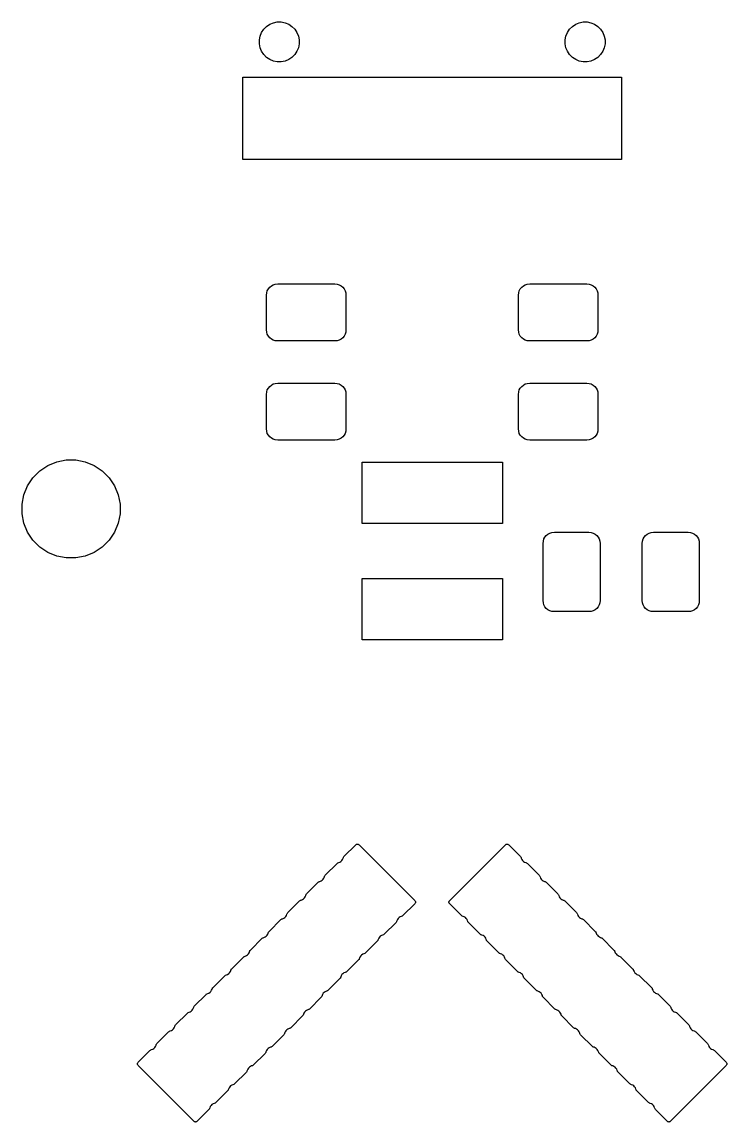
# Model space of a CAD drawing. Extents: x -9 to 373, y -109 to 9.
# Drawn here: x 61.3 to 74.63, y -11.59 to 9.21 of the extents above; entities that cross this region are included whole.
import ezdxf

# ---------------------------------------------------------------- set-up
doc = ezdxf.new("R2010")
doc.units = 0
doc.layers.add('BLACK', color=7, linetype='CONTINUOUS')

msp = doc.modelspace()

# ---------------------------------------------------------------- linework, layer by layer
at = {"layer": 'BLACK', "linetype": 'CONTINUOUS'}
for p, q in [((65.9266, 9.12331), (65.9881, 9.16446)), ((65.9881, 9.16446), (66.0566, 9.1928)), ((66.0566, 9.1928), (66.1292, 9.20725)), ((66.0566, 9.1928), (66.0566, 9.1928)), ((66.0566, 9.1928), (66.0566, 9.1928)), ((66.1292, 9.20725), (66.2033, 9.20725)), ((66.2033, 9.20725), (66.2759, 9.1928)), ((66.2759, 9.1928), (66.2759, 9.1928)), ((66.2759, 9.1928), (66.2759, 9.1928)), ((66.2759, 9.1928), (66.3444, 9.16446)), ((66.3444, 9.16446), (66.4059, 9.12331)), ((71.7066, 9.12331), (71.7681, 9.16446)), ((71.7681, 9.16446), (71.8366, 9.1928)), ((71.8366, 9.1928), (71.9092, 9.20725)), ((71.8366, 9.1928), (71.8366, 9.1928)), ((71.8366, 9.1928), (71.8366, 9.1928)), ((71.9092, 9.20725), (71.9833, 9.20725)), ((71.9833, 9.20725), (72.0559, 9.1928)), ((72.0559, 9.1928), (72.0559, 9.1928)), ((72.0559, 9.1928), (72.0559, 9.1928)), ((72.0559, 9.1928), (72.1244, 9.16446)), ((72.1244, 9.16446), (72.1859, 9.12331)), ((65.8047, 8.94093), (65.833, 9.00935)), ((65.833, 9.00935), (65.8742, 9.07094)), ((65.8742, 9.07094), (65.9266, 9.12331)), ((66.4059, 9.12331), (66.4583, 9.07094)), ((66.4583, 9.07094), (66.4995, 9.00935)), ((66.4995, 9.00935), (66.5278, 8.94093)), ((71.5847, 8.94093), (71.613, 9.00935)), ((71.613, 9.00935), (71.6542, 9.07094)), ((71.6542, 9.07094), (71.7066, 9.12331)), ((72.1859, 9.12331), (72.2383, 9.07094)), ((72.2383, 9.07094), (72.2795, 9.00935)), ((72.2795, 9.00935), (72.3078, 8.94093)), ((65.7903, 8.86828), (65.8047, 8.94093)), ((65.7903, 8.79422), (65.7903, 8.86828)), ((65.8047, 8.72157), (65.7903, 8.79422)), ((66.5278, 8.94093), (66.5422, 8.86828)), ((66.5422, 8.79422), (66.5278, 8.72157)), ((66.5422, 8.86828), (66.5422, 8.79422)), ((71.5703, 8.86828), (71.5847, 8.94093)), ((71.5703, 8.79422), (71.5703, 8.86828)), ((71.5847, 8.72157), (71.5703, 8.79422)), ((72.3078, 8.94093), (72.3222, 8.86828)), ((72.3222, 8.79422), (72.3078, 8.72157)), ((72.3222, 8.86828), (72.3222, 8.79422)), ((65.833, 8.65315), (65.8047, 8.72157)), ((65.8742, 8.59156), (65.833, 8.65315)), ((65.9266, 8.53919), (65.8742, 8.59156)), ((65.9881, 8.49804), (65.9266, 8.53919)), ((66.4059, 8.53919), (66.3444, 8.49804)), ((66.4583, 8.59156), (66.4059, 8.53919)), ((66.4995, 8.65315), (66.4583, 8.59156)), ((66.5278, 8.72157), (66.4995, 8.65315)), ((71.613, 8.65315), (71.5847, 8.72157)), ((71.6542, 8.59156), (71.613, 8.65315)), ((71.7066, 8.53919), (71.6542, 8.59156)), ((71.7681, 8.49804), (71.7066, 8.53919)), ((72.1859, 8.53919), (72.1244, 8.49804)), ((72.2383, 8.59156), (72.1859, 8.53919)), ((72.2795, 8.65315), (72.2383, 8.59156)), ((72.3078, 8.72157), (72.2795, 8.65315)), ((66.0566, 8.4697), (65.9881, 8.49804)), ((66.1292, 8.45525), (66.0566, 8.4697)), ((66.0566, 8.4697), (66.0566, 8.4697)), ((66.0566, 8.4697), (66.0566, 8.4697)), ((66.2033, 8.45525), (66.1292, 8.45525)), ((66.2759, 8.4697), (66.2033, 8.45525)), ((66.3444, 8.49804), (66.2759, 8.4697)), ((66.2759, 8.4697), (66.2759, 8.4697)), ((66.2759, 8.4697), (66.2759, 8.4697)), ((71.8366, 8.4697), (71.7681, 8.49804)), ((71.9092, 8.45525), (71.8366, 8.4697)), ((71.8366, 8.4697), (71.8366, 8.4697)), ((71.8366, 8.4697), (71.8366, 8.4697)), ((71.9833, 8.45525), (71.9092, 8.45525)), ((72.0559, 8.4697), (71.9833, 8.45525)), ((72.1244, 8.49804), (72.0559, 8.4697)), ((72.0559, 8.4697), (72.0559, 8.4697)), ((72.0559, 8.4697), (72.0559, 8.4697)), ((65.4802, 6.61025), (65.4802, 8.16225)), ((65.4802, 8.16225), (72.6322, 8.16225)), ((72.6322, 8.16225), (72.6322, 6.61025)), ((72.6322, 6.61025), (65.4802, 6.61025)), ((65.9403, 4.12626), (65.9593, 4.1619)), ((65.9593, 4.1619), (65.985, 4.19314)), ((65.985, 4.19314), (66.0162, 4.21878)), ((66.0162, 4.21878), (66.0519, 4.23783)), ((66.0519, 4.23783), (66.0905, 4.24956)), ((66.0905, 4.24956), (66.1369, 4.25413)), ((66.1369, 4.25413), (67.2131, 4.25413)), ((67.2131, 4.25413), (67.2595, 4.24956)), ((67.2595, 4.24956), (67.2981, 4.23783)), ((67.2981, 4.23783), (67.3338, 4.21878)), ((67.3338, 4.21878), (67.365, 4.19314)), ((67.365, 4.19314), (67.3907, 4.1619)), ((67.3907, 4.1619), (67.4097, 4.12626)), ((70.7028, 4.12626), (70.7218, 4.1619)), ((70.7218, 4.1619), (70.7475, 4.19314)), ((70.7475, 4.19314), (70.7787, 4.21878)), ((70.7787, 4.21878), (70.8144, 4.23783)), ((70.8144, 4.23783), (70.853, 4.24956)), ((70.853, 4.24956), (70.8994, 4.25413)), ((70.8994, 4.25413), (71.9756, 4.25413)), ((71.9756, 4.25413), (72.022, 4.24956)), ((72.022, 4.24956), (72.0606, 4.23783)), ((72.0606, 4.23783), (72.0963, 4.21878)), ((72.0963, 4.21878), (72.1275, 4.19314)), ((72.1275, 4.19314), (72.1532, 4.1619)), ((72.1532, 4.1619), (72.1722, 4.12626)), ((65.924, 4.04124), (65.9286, 4.08759)), ((65.924, 3.39001), (65.924, 4.04124)), ((65.9286, 4.08759), (65.9403, 4.12626)), ((67.4097, 4.12626), (67.4214, 4.08759)), ((67.4214, 4.08759), (67.426, 4.04124)), ((67.426, 4.04124), (67.426, 3.39001)), ((70.6865, 4.04124), (70.6911, 4.08759)), ((70.6865, 3.39001), (70.6865, 4.04124)), ((70.6911, 4.08759), (70.7028, 4.12626)), ((72.1722, 4.12626), (72.1839, 4.08759)), ((72.1839, 4.08759), (72.1885, 4.04124)), ((72.1885, 4.04124), (72.1885, 3.39001)), ((65.9286, 3.34366), (65.924, 3.39001)), ((65.9403, 3.30499), (65.9286, 3.34366)), ((67.4214, 3.34366), (67.4097, 3.30499)), ((67.426, 3.39001), (67.4214, 3.34366)), ((70.6911, 3.34366), (70.6865, 3.39001)), ((70.7028, 3.30499), (70.6911, 3.34366)), ((72.1839, 3.34366), (72.1722, 3.30499)), ((72.1885, 3.39001), (72.1839, 3.34366)), ((65.9593, 3.26935), (65.9403, 3.30499)), ((65.985, 3.23811), (65.9593, 3.26935)), ((66.0162, 3.21247), (65.985, 3.23811)), ((66.0519, 3.19342), (66.0162, 3.21247)), ((66.0905, 3.18169), (66.0519, 3.19342)), ((66.1369, 3.17712), (66.0905, 3.18169)), ((67.2131, 3.17712), (66.1369, 3.17712)), ((67.2595, 3.18169), (67.2131, 3.17712)), ((67.2981, 3.19342), (67.2595, 3.18169)), ((67.3338, 3.21247), (67.2981, 3.19342)), ((67.365, 3.23811), (67.3338, 3.21247)), ((67.3907, 3.26935), (67.365, 3.23811)), ((67.4097, 3.30499), (67.3907, 3.26935)), ((70.7218, 3.26935), (70.7028, 3.30499)), ((70.7475, 3.23811), (70.7218, 3.26935)), ((70.7787, 3.21247), (70.7475, 3.23811)), ((70.8144, 3.19342), (70.7787, 3.21247)), ((70.853, 3.18169), (70.8144, 3.19342)), ((70.8994, 3.17712), (70.853, 3.18169)), ((71.9756, 3.17712), (70.8994, 3.17712)), ((72.022, 3.18169), (71.9756, 3.17712)), ((72.0606, 3.19342), (72.022, 3.18169)), ((72.0963, 3.21247), (72.0606, 3.19342)), ((72.1275, 3.23811), (72.0963, 3.21247)), ((72.1532, 3.26935), (72.1275, 3.23811)), ((72.1722, 3.30499), (72.1532, 3.26935)), ((65.9593, 2.2869), (65.985, 2.31814)), ((65.985, 2.31814), (66.0162, 2.34378)), ((66.0162, 2.34378), (66.0519, 2.36283)), ((66.0519, 2.36283), (66.0905, 2.37456)), ((66.0905, 2.37456), (66.1369, 2.37912)), ((66.1369, 2.37912), (67.2131, 2.37912)), ((67.2131, 2.37912), (67.2595, 2.37456)), ((67.2595, 2.37456), (67.2981, 2.36283)), ((67.2981, 2.36283), (67.3338, 2.34378)), ((67.3338, 2.34378), (67.365, 2.31814)), ((67.365, 2.31814), (67.3907, 2.2869)), ((70.7218, 2.2869), (70.7475, 2.31814)), ((70.7475, 2.31814), (70.7787, 2.34378)), ((70.7787, 2.34378), (70.8144, 2.36283)), ((70.8144, 2.36283), (70.853, 2.37456)), ((70.853, 2.37456), (70.8994, 2.37912)), ((70.8994, 2.37912), (71.9756, 2.37912)), ((71.9756, 2.37912), (72.022, 2.37456)), ((72.022, 2.37456), (72.0606, 2.36283)), ((72.0606, 2.36283), (72.0963, 2.34378)), ((72.0963, 2.34378), (72.1275, 2.31814)), ((72.1275, 2.31814), (72.1532, 2.2869)), ((65.924, 2.16624), (65.9286, 2.21259)), ((65.924, 1.51501), (65.924, 2.16624)), ((65.9286, 2.21259), (65.9403, 2.25126)), ((65.9403, 2.25126), (65.9593, 2.2869)), ((67.3907, 2.2869), (67.4097, 2.25126)), ((67.4097, 2.25126), (67.4214, 2.21259)), ((67.4214, 2.21259), (67.426, 2.16624)), ((67.426, 2.16624), (67.426, 1.51501)), ((70.6865, 2.16624), (70.6911, 2.21259)), ((70.6865, 1.51501), (70.6865, 2.16624)), ((70.6911, 2.21259), (70.7028, 2.25126)), ((70.7028, 2.25126), (70.7218, 2.2869)), ((72.1532, 2.2869), (72.1722, 2.25126)), ((72.1722, 2.25126), (72.1839, 2.21259)), ((72.1839, 2.21259), (72.1885, 2.16624)), ((72.1885, 2.16624), (72.1885, 1.51501)), ((65.9286, 1.46866), (65.924, 1.51501)), ((65.9403, 1.42999), (65.9286, 1.46866)), ((67.4214, 1.46866), (67.4097, 1.42999)), ((67.426, 1.51501), (67.4214, 1.46866)), ((70.6911, 1.46866), (70.6865, 1.51501)), ((70.7028, 1.42999), (70.6911, 1.46866)), ((72.1839, 1.46866), (72.1722, 1.42999)), ((72.1885, 1.51501), (72.1839, 1.46866)), ((65.9593, 1.39435), (65.9403, 1.42999)), ((65.985, 1.36311), (65.9593, 1.39435)), ((66.0162, 1.33747), (65.985, 1.36311)), ((66.0519, 1.31842), (66.0162, 1.33747)), ((66.0905, 1.30669), (66.0519, 1.31842)), ((66.1369, 1.30212), (66.0905, 1.30669)), ((67.2131, 1.30212), (66.1369, 1.30212)), ((67.2595, 1.30669), (67.2131, 1.30212)), ((67.2981, 1.31842), (67.2595, 1.30669)), ((67.3338, 1.33747), (67.2981, 1.31842)), ((67.365, 1.36311), (67.3338, 1.33747)), ((67.3907, 1.39435), (67.365, 1.36311)), ((67.4097, 1.42999), (67.3907, 1.39435)), ((70.7218, 1.39435), (70.7028, 1.42999)), ((70.7475, 1.36311), (70.7218, 1.39435)), ((70.7787, 1.33747), (70.7475, 1.36311)), ((70.8144, 1.31842), (70.7787, 1.33747)), ((70.853, 1.30669), (70.8144, 1.31842)), ((70.8994, 1.30212), (70.853, 1.30669)), ((71.9756, 1.30212), (70.8994, 1.30212)), ((72.022, 1.30669), (71.9756, 1.30212)), ((72.0606, 1.31842), (72.022, 1.30669)), ((72.0963, 1.33747), (72.0606, 1.31842)), ((72.1275, 1.36311), (72.0963, 1.33747)), ((72.1532, 1.39435), (72.1275, 1.36311)), ((72.1722, 1.42999), (72.1532, 1.39435)), ((61.7914, 0.82061), (61.9599, 0.89041)), ((61.9599, 0.89041), (62.1388, 0.926)), ((62.1388, 0.926), (62.3212, 0.926)), ((62.3212, 0.926), (62.5001, 0.89041)), ((62.5001, 0.89041), (62.6686, 0.82061)), ((67.7302, -0.27475), (67.7302, 0.88725)), ((67.7302, 0.88725), (70.3822, 0.88725)), ((70.3822, 0.88725), (70.3822, -0.27475)), ((61.5107, 0.59029), (61.6397, 0.71927)), ((61.6397, 0.71927), (61.7914, 0.82061)), ((62.6686, 0.82061), (62.8203, 0.71927)), ((62.8203, 0.71927), (62.9493, 0.59029)), ((61.3396, 0.2701), (61.4094, 0.43863)), ((61.4094, 0.43863), (61.5107, 0.59029)), ((62.9493, 0.59029), (63.0506, 0.43863)), ((63.0506, 0.43863), (63.1204, 0.2701)), ((61.304, 0.0912), (61.3396, 0.2701)), ((63.1204, 0.2701), (63.156, 0.0912)), ((61.304, -0.0912), (61.304, 0.0912)), ((63.156, 0.0912), (63.156, -0.0912)), ((61.3396, -0.2701), (61.304, -0.0912)), ((63.156, -0.0912), (63.1204, -0.2701)), ((61.4094, -0.43863), (61.3396, -0.2701)), ((63.1204, -0.2701), (63.0506, -0.43863)), ((70.3822, -0.27475), (67.7302, -0.27475)), ((61.5107, -0.59029), (61.4094, -0.43863)), ((61.6397, -0.71927), (61.5107, -0.59029)), ((62.9493, -0.59029), (62.8203, -0.71927)), ((63.0506, -0.43863), (62.9493, -0.59029)), ((71.1521, -0.65251), (71.1567, -0.60616)), ((71.1567, -0.60616), (71.1684, -0.56749)), ((71.1684, -0.56749), (71.1875, -0.53185)), ((71.1875, -0.53185), (71.2131, -0.50061)), ((71.2131, -0.50061), (71.2443, -0.47497)), ((71.2443, -0.47497), (71.28, -0.45592)), ((71.28, -0.45592), (71.3187, -0.44419)), ((71.3187, -0.44419), (71.365, -0.43962)), ((71.365, -0.43962), (72.0162, -0.43962)), ((72.0162, -0.43962), (72.0626, -0.44419)), ((72.0626, -0.44419), (72.1013, -0.45592)), ((72.1013, -0.45592), (72.1369, -0.47497)), ((72.1369, -0.47497), (72.1681, -0.50061)), ((72.1681, -0.50061), (72.1938, -0.53185)), ((72.1938, -0.53185), (72.2128, -0.56749)), ((72.2128, -0.56749), (72.2246, -0.60616)), ((72.2246, -0.60616), (72.2291, -0.65251)), ((73.0271, -0.65251), (73.0317, -0.60616)), ((73.0317, -0.60616), (73.0434, -0.56749)), ((73.0434, -0.56749), (73.0625, -0.53185)), ((73.0625, -0.53185), (73.0881, -0.50061)), ((73.0881, -0.50061), (73.1193, -0.47497)), ((73.1193, -0.47497), (73.155, -0.45592)), ((73.155, -0.45592), (73.1937, -0.44419)), ((73.1937, -0.44419), (73.24, -0.43962)), ((73.24, -0.43962), (73.8912, -0.43962)), ((73.8912, -0.43962), (73.9376, -0.44419)), ((73.9376, -0.44419), (73.9763, -0.45592)), ((73.9763, -0.45592), (74.0119, -0.47497)), ((74.0119, -0.47497), (74.0431, -0.50061)), ((74.0431, -0.50061), (74.0688, -0.53185)), ((74.0688, -0.53185), (74.0878, -0.56749)), ((74.0878, -0.56749), (74.0996, -0.60616)), ((74.0996, -0.60616), (74.1041, -0.65251)), ((61.7914, -0.82061), (61.6397, -0.71927)), ((61.9599, -0.89041), (61.7914, -0.82061)), ((62.6686, -0.82061), (62.5001, -0.89041)), ((62.8203, -0.71927), (62.6686, -0.82061)), ((71.1521, -1.72874), (71.1521, -0.65251)), ((72.2291, -0.65251), (72.2291, -1.72874)), ((73.0271, -1.72874), (73.0271, -0.65251)), ((74.1041, -0.65251), (74.1041, -1.72874)), ((62.1388, -0.926), (61.9599, -0.89041)), ((62.3212, -0.926), (62.1388, -0.926)), ((62.5001, -0.89041), (62.3212, -0.926)), ((67.7302, -2.47475), (67.7302, -1.31275)), ((67.7302, -1.31275), (70.3822, -1.31275)), ((70.3822, -1.31275), (70.3822, -2.47475)), ((71.1567, -1.77509), (71.1521, -1.72874)), ((71.1684, -1.81376), (71.1567, -1.77509)), ((71.1875, -1.8494), (71.1684, -1.81376)), ((71.2131, -1.88064), (71.1875, -1.8494)), ((72.1938, -1.8494), (72.1681, -1.88064)), ((72.2128, -1.81376), (72.1938, -1.8494)), ((72.2246, -1.77509), (72.2128, -1.81376)), ((72.2291, -1.72874), (72.2246, -1.77509)), ((73.0317, -1.77509), (73.0271, -1.72874)), ((73.0434, -1.81376), (73.0317, -1.77509)), ((73.0625, -1.8494), (73.0434, -1.81376)), ((73.0881, -1.88064), (73.0625, -1.8494)), ((74.0688, -1.8494), (74.0431, -1.88064)), ((74.0878, -1.81376), (74.0688, -1.8494)), ((74.0996, -1.77509), (74.0878, -1.81376)), ((74.1041, -1.72874), (74.0996, -1.77509)), ((71.2443, -1.90628), (71.2131, -1.88064)), ((71.28, -1.92533), (71.2443, -1.90628)), ((71.3187, -1.93706), (71.28, -1.92533)), ((71.365, -1.94162), (71.3187, -1.93706)), ((72.0162, -1.94162), (71.365, -1.94162)), ((72.0626, -1.93706), (72.0162, -1.94162)), ((72.1013, -1.92533), (72.0626, -1.93706)), ((72.1369, -1.90628), (72.1013, -1.92533)), ((72.1681, -1.88064), (72.1369, -1.90628)), ((73.1193, -1.90628), (73.0881, -1.88064)), ((73.155, -1.92533), (73.1193, -1.90628)), ((73.1937, -1.93706), (73.155, -1.92533)), ((73.24, -1.94162), (73.1937, -1.93706)), ((73.8912, -1.94162), (73.24, -1.94162)), ((73.9376, -1.93706), (73.8912, -1.94162)), ((73.9763, -1.92533), (73.9376, -1.93706)), ((74.0119, -1.90628), (73.9763, -1.92533)), ((74.0431, -1.88064), (74.0119, -1.90628)), ((70.3822, -2.47475), (67.7302, -2.47475)), ((67.389, -6.57174), (67.6108, -6.3499)), ((67.6108, -6.3499), (67.6213, -6.34134)), ((67.6213, -6.34134), (67.6277, -6.33788)), ((67.6277, -6.33788), (67.6347, -6.33575)), ((67.6347, -6.33575), (67.642, -6.33504)), ((67.642, -6.33504), (67.6493, -6.33575)), ((67.6493, -6.33575), (67.6563, -6.33788)), ((67.6563, -6.33788), (67.6628, -6.34134)), ((67.6628, -6.34134), (67.6732, -6.3499)), ((67.6732, -6.3499), (68.7259, -7.40259)), ((69.3866, -7.40259), (70.4393, -6.3499)), ((70.4393, -6.3499), (70.4497, -6.34134)), ((70.4497, -6.34134), (70.4562, -6.33788)), ((70.4562, -6.33788), (70.4632, -6.33575)), ((70.4632, -6.33575), (70.4705, -6.33504)), ((70.4705, -6.33504), (70.4778, -6.33575)), ((70.4778, -6.33575), (70.4848, -6.33788)), ((70.4848, -6.33788), (70.4912, -6.34134)), ((70.4912, -6.34134), (70.5017, -6.3499)), ((70.5017, -6.3499), (70.7235, -6.57174)), ((67.3321, -6.66391), (67.3494, -6.64659)), ((67.3494, -6.64659), (67.3631, -6.62621)), ((67.3631, -6.62621), (67.3724, -6.60358)), ((67.3724, -6.60358), (67.377, -6.58864)), ((67.377, -6.58864), (67.3804, -6.58217)), ((67.3804, -6.58217), (67.389, -6.57174)), ((70.7235, -6.57174), (70.7321, -6.58217)), ((70.7321, -6.58217), (70.7355, -6.58864)), ((70.7355, -6.58864), (70.7401, -6.60358)), ((70.7401, -6.60358), (70.7494, -6.62621)), ((70.7494, -6.62621), (70.7631, -6.64659)), ((70.7631, -6.64659), (70.7804, -6.66392)), ((67.0354, -6.92529), (67.2573, -6.70346)), ((67.2573, -6.70346), (67.2677, -6.69489)), ((67.2677, -6.69489), (67.2742, -6.69144)), ((67.2742, -6.69144), (67.2891, -6.68691)), ((67.2891, -6.68691), (67.3117, -6.67753)), ((67.3117, -6.67753), (67.3321, -6.66391)), ((70.7804, -6.66392), (70.8008, -6.67753)), ((70.8008, -6.67753), (70.8234, -6.68691)), ((70.8234, -6.68691), (70.8383, -6.69144)), ((70.8383, -6.69144), (70.8448, -6.69489)), ((70.8448, -6.69489), (70.8552, -6.70346)), ((70.8552, -6.70346), (71.0771, -6.92529)), ((66.6819, -7.27885), (66.9037, -7.05701)), ((66.9037, -7.05701), (66.9142, -7.04845)), ((66.9142, -7.04845), (66.9206, -7.04499)), ((66.9206, -7.04499), (66.9356, -7.04046)), ((66.9356, -7.04046), (66.9582, -7.03108)), ((66.9582, -7.03108), (66.9786, -7.01747)), ((66.9786, -7.01747), (66.9959, -7.00014)), ((66.9959, -7.00014), (67.0095, -6.97976)), ((67.0095, -6.97976), (67.0189, -6.95713)), ((67.0189, -6.95713), (67.0234, -6.94219)), ((67.0234, -6.94219), (67.0269, -6.93573)), ((67.0269, -6.93573), (67.0354, -6.92529)), ((71.0771, -6.92529), (71.0856, -6.93573)), ((71.0856, -6.93573), (71.0891, -6.94219)), ((71.0891, -6.94219), (71.0936, -6.95713)), ((71.0936, -6.95713), (71.103, -6.97977)), ((71.103, -6.97977), (71.1166, -7.00014)), ((71.1166, -7.00014), (71.1339, -7.01747)), ((71.1339, -7.01747), (71.1543, -7.03108)), ((71.1543, -7.03108), (71.1769, -7.04046)), ((71.1769, -7.04046), (71.1919, -7.04499)), ((71.1919, -7.04499), (71.1983, -7.04845)), ((71.1983, -7.04845), (71.2088, -7.05701)), ((71.2088, -7.05701), (71.4306, -7.27885)), ((66.6733, -7.28928), (66.6819, -7.27885)), ((71.4306, -7.27885), (71.4392, -7.28928)), ((66.3283, -7.6324), (66.5502, -7.41056)), ((66.5502, -7.41056), (66.5606, -7.402)), ((66.5606, -7.402), (66.5671, -7.39854)), ((66.5671, -7.39854), (66.582, -7.39401)), ((66.582, -7.39401), (66.6046, -7.38464)), ((66.6046, -7.38464), (66.625, -7.37102)), ((66.625, -7.37102), (66.6423, -7.3537)), ((66.6423, -7.3537), (66.656, -7.33332)), ((66.656, -7.33332), (66.6653, -7.31068)), ((66.6653, -7.31068), (66.6699, -7.29575)), ((66.6699, -7.29575), (66.6733, -7.28928)), ((68.7259, -7.46501), (68.5041, -7.68685)), ((68.7259, -7.40259), (68.7345, -7.41302)), ((68.7345, -7.45457), (68.7259, -7.46501)), ((68.7345, -7.41302), (68.738, -7.41949)), ((68.738, -7.44811), (68.7345, -7.45457)), ((68.738, -7.41949), (68.7401, -7.4265)), ((68.7401, -7.44109), (68.738, -7.44811)), ((68.7401, -7.4265), (68.7408, -7.4338)), ((68.7408, -7.4338), (68.7401, -7.44109)), ((69.3717, -7.4338), (69.3724, -7.4265)), ((69.3724, -7.44109), (69.3717, -7.4338)), ((69.3724, -7.4265), (69.3745, -7.41949)), ((69.3745, -7.44811), (69.3724, -7.44109)), ((69.3745, -7.41949), (69.378, -7.41302)), ((69.378, -7.45457), (69.3745, -7.44811)), ((69.378, -7.41302), (69.3866, -7.40259)), ((69.3866, -7.46501), (69.378, -7.45457)), ((69.6084, -7.68685), (69.3866, -7.46501)), ((71.4392, -7.28928), (71.4426, -7.29575)), ((71.4426, -7.29575), (71.4472, -7.31068)), ((71.4472, -7.31068), (71.4565, -7.33332)), ((71.4565, -7.33332), (71.4702, -7.3537)), ((71.4702, -7.3537), (71.4875, -7.37102)), ((71.4875, -7.37102), (71.5079, -7.38464)), ((71.5079, -7.38464), (71.5305, -7.39401)), ((71.5305, -7.39401), (71.5454, -7.39854)), ((71.5454, -7.39854), (71.5519, -7.402)), ((71.5519, -7.402), (71.5623, -7.41056)), ((71.5623, -7.41056), (71.7842, -7.6324)), ((66.2888, -7.70725), (66.3024, -7.68687)), ((66.3024, -7.68687), (66.3118, -7.66424)), ((66.3118, -7.66424), (66.3163, -7.6493)), ((66.3163, -7.6493), (66.3198, -7.64283)), ((66.3198, -7.64283), (66.3283, -7.6324)), ((68.5041, -7.68685), (68.4937, -7.69541)), ((69.6188, -7.69541), (69.6084, -7.68685)), ((71.7842, -7.6324), (71.7927, -7.64283)), ((71.7927, -7.64283), (71.7962, -7.6493)), ((71.7962, -7.6493), (71.8007, -7.66424)), ((71.8007, -7.66424), (71.8101, -7.68688)), ((71.8101, -7.68688), (71.8237, -7.70725)), ((65.9748, -7.98595), (66.1966, -7.76412)), ((66.1966, -7.76412), (66.207, -7.75555)), ((66.207, -7.75555), (66.2135, -7.7521)), ((66.2135, -7.7521), (66.2284, -7.74757)), ((66.2284, -7.74757), (66.2511, -7.73819)), ((66.2511, -7.73819), (66.2715, -7.72457)), ((66.2715, -7.72457), (66.2888, -7.70725)), ((68.3724, -7.81856), (68.1505, -8.0404)), ((68.3809, -7.80813), (68.3724, -7.81856)), ((68.3844, -7.80166), (68.3809, -7.80813)), ((68.3889, -7.78673), (68.3844, -7.80166)), ((68.3983, -7.76409), (68.3889, -7.78673)), ((68.4119, -7.74371), (68.3983, -7.76409)), ((68.4292, -7.72639), (68.4119, -7.74371)), ((68.4496, -7.71277), (68.4292, -7.72639)), ((68.4723, -7.7034), (68.4496, -7.71277)), ((68.4872, -7.69886), (68.4723, -7.7034)), ((68.4937, -7.69541), (68.4872, -7.69886)), ((69.6253, -7.69886), (69.6188, -7.69541)), ((69.6402, -7.7034), (69.6253, -7.69886)), ((69.6629, -7.71277), (69.6402, -7.7034)), ((69.6833, -7.72639), (69.6629, -7.71277)), ((69.7006, -7.74371), (69.6833, -7.72639)), ((69.7142, -7.76409), (69.7006, -7.74371)), ((69.7236, -7.78673), (69.7142, -7.76409)), ((69.7281, -7.80166), (69.7236, -7.78673)), ((69.7316, -7.80813), (69.7281, -7.80166)), ((69.7401, -7.81856), (69.7316, -7.80813)), ((69.962, -8.0404), (69.7401, -7.81856)), ((71.8237, -7.70725), (71.841, -7.72458)), ((71.841, -7.72458), (71.8614, -7.73819)), ((71.8614, -7.73819), (71.8841, -7.74757)), ((71.8841, -7.74757), (71.899, -7.7521)), ((71.899, -7.7521), (71.9055, -7.75555)), ((71.9055, -7.75555), (71.9159, -7.76412)), ((71.9159, -7.76412), (72.1377, -7.98595)), ((65.8431, -8.11767), (65.8535, -8.10911)), ((65.8535, -8.10911), (65.86, -8.10565)), ((65.86, -8.10565), (65.8749, -8.10112)), ((65.8749, -8.10112), (65.8975, -8.09174)), ((65.8975, -8.09174), (65.9179, -8.07813)), ((65.9179, -8.07813), (65.9352, -8.0608)), ((65.9352, -8.0608), (65.9488, -8.04042)), ((65.9488, -8.04042), (65.9582, -8.01779)), ((65.9582, -8.01779), (65.9628, -8.00285)), ((65.9628, -8.00285), (65.9662, -7.99639)), ((65.9662, -7.99639), (65.9748, -7.98595)), ((68.0584, -8.09727), (68.0448, -8.11764)), ((68.0757, -8.07994), (68.0584, -8.09727)), ((68.0961, -8.06633), (68.0757, -8.07994)), ((68.1187, -8.05695), (68.0961, -8.06633)), ((68.1336, -8.05242), (68.1187, -8.05695)), ((68.1401, -8.04896), (68.1336, -8.05242)), ((68.1505, -8.0404), (68.1401, -8.04896)), ((69.9724, -8.04896), (69.962, -8.0404)), ((69.9789, -8.05242), (69.9724, -8.04896)), ((69.9938, -8.05695), (69.9789, -8.05242)), ((70.0164, -8.06633), (69.9938, -8.05695)), ((70.0368, -8.07994), (70.0164, -8.06633)), ((70.0541, -8.09727), (70.0368, -8.07994)), ((70.0677, -8.11764), (70.0541, -8.09727)), ((72.1377, -7.98595), (72.1463, -7.99639)), ((72.1463, -7.99639), (72.1497, -8.00285)), ((72.1497, -8.00285), (72.1543, -8.01779)), ((72.1543, -8.01779), (72.1637, -8.04043)), ((72.1637, -8.04043), (72.1773, -8.0608)), ((72.1773, -8.0608), (72.1946, -8.07813)), ((72.1946, -8.07813), (72.215, -8.09174)), ((72.215, -8.09174), (72.2376, -8.10112)), ((72.2376, -8.10112), (72.2525, -8.10565)), ((72.2525, -8.10565), (72.259, -8.10911)), ((72.259, -8.10911), (72.2694, -8.11767)), ((65.6212, -8.33951), (65.8431, -8.11767)), ((68.0188, -8.17212), (67.797, -8.39395)), ((68.0274, -8.16168), (68.0188, -8.17212)), ((68.0308, -8.15522), (68.0274, -8.16168)), ((68.0354, -8.14028), (68.0308, -8.15522)), ((68.0448, -8.11764), (68.0354, -8.14028)), ((70.0771, -8.14028), (70.0677, -8.11764)), ((70.0817, -8.15522), (70.0771, -8.14028)), ((70.0851, -8.16168), (70.0817, -8.15522)), ((70.0937, -8.17212), (70.0851, -8.16168)), ((70.3155, -8.39395), (70.0937, -8.17212)), ((72.2694, -8.11767), (72.4913, -8.33951)), ((65.2677, -8.69306), (65.4895, -8.47122)), ((65.4895, -8.47122), (65.4999, -8.46266)), ((65.4999, -8.46266), (65.5064, -8.4592)), ((65.5064, -8.4592), (65.5213, -8.45467)), ((65.5213, -8.45467), (65.544, -8.4453)), ((65.544, -8.4453), (65.5644, -8.43168)), ((65.5644, -8.43168), (65.5817, -8.41436)), ((65.5817, -8.41436), (65.5953, -8.39398)), ((65.5953, -8.39398), (65.6047, -8.37134)), ((65.6047, -8.37134), (65.6092, -8.35641)), ((65.6092, -8.35641), (65.6127, -8.34994)), ((65.6127, -8.34994), (65.6212, -8.33951)), ((67.6653, -8.52567), (67.4434, -8.74751)), ((67.6738, -8.51524), (67.6653, -8.52567)), ((67.6773, -8.50877), (67.6738, -8.51524)), ((67.6818, -8.49383), (67.6773, -8.50877)), ((67.6912, -8.4712), (67.6818, -8.49383)), ((67.7048, -8.45082), (67.6912, -8.4712)), ((67.7221, -8.43349), (67.7048, -8.45082)), ((67.7425, -8.41988), (67.7221, -8.43349)), ((67.7652, -8.4105), (67.7425, -8.41988)), ((67.7801, -8.40597), (67.7652, -8.4105)), ((67.7866, -8.40251), (67.7801, -8.40597)), ((67.797, -8.39395), (67.7866, -8.40251)), ((70.3259, -8.40251), (70.3155, -8.39395)), ((70.3324, -8.40597), (70.3259, -8.40251)), ((70.3473, -8.4105), (70.3324, -8.40597)), ((70.37, -8.41988), (70.3473, -8.4105)), ((70.3904, -8.43349), (70.37, -8.41988)), ((70.4077, -8.45082), (70.3904, -8.43349)), ((70.4213, -8.47119), (70.4077, -8.45082)), ((70.4307, -8.49383), (70.4213, -8.47119)), ((70.4352, -8.50877), (70.4307, -8.49383)), ((70.4387, -8.51524), (70.4352, -8.50877)), ((70.4472, -8.52567), (70.4387, -8.51524)), ((70.6691, -8.74751), (70.4472, -8.52567)), ((72.4913, -8.33951), (72.4998, -8.34994)), ((72.4998, -8.34994), (72.5033, -8.35641)), ((72.5033, -8.35641), (72.5078, -8.37134)), ((72.5078, -8.37134), (72.5172, -8.39398)), ((72.5172, -8.39398), (72.5308, -8.41436)), ((72.5308, -8.41436), (72.5481, -8.43168)), ((72.5481, -8.43168), (72.5685, -8.4453)), ((72.5685, -8.4453), (72.5912, -8.45467)), ((72.5912, -8.45467), (72.6061, -8.4592)), ((72.6061, -8.4592), (72.6126, -8.46266)), ((72.6126, -8.46266), (72.623, -8.47122)), ((72.623, -8.47122), (72.8448, -8.69306)), ((65.2417, -8.74753), (65.2511, -8.7249)), ((65.2511, -8.7249), (65.2557, -8.70996)), ((65.2557, -8.70996), (65.2591, -8.70349)), ((65.2591, -8.70349), (65.2677, -8.69306)), ((72.8448, -8.69306), (72.8534, -8.70349)), ((72.8534, -8.70349), (72.8568, -8.70996)), ((72.8568, -8.70996), (72.8614, -8.7249)), ((72.8614, -8.7249), (72.8708, -8.74754)), ((64.9141, -9.04661), (65.136, -8.82478)), ((65.136, -8.82478), (65.1464, -8.81621)), ((65.1464, -8.81621), (65.1529, -8.81276)), ((65.1529, -8.81276), (65.1678, -8.80823)), ((65.1678, -8.80823), (65.1904, -8.79885)), ((65.1904, -8.79885), (65.2108, -8.78523)), ((65.2108, -8.78523), (65.2281, -8.76791)), ((65.2281, -8.76791), (65.2417, -8.74753)), ((67.3117, -8.87922), (67.0899, -9.10106)), ((67.3203, -8.86879), (67.3117, -8.87922)), ((67.3237, -8.86232), (67.3203, -8.86879)), ((67.3283, -8.84739), (67.3237, -8.86232)), ((67.3376, -8.82475), (67.3283, -8.84739)), ((67.3513, -8.80438), (67.3376, -8.82475)), ((67.3686, -8.78705), (67.3513, -8.80438)), ((67.389, -8.77343), (67.3686, -8.78705)), ((67.4116, -8.76406), (67.389, -8.77343)), ((67.4265, -8.75953), (67.4116, -8.76406)), ((67.433, -8.75607), (67.4265, -8.75953)), ((67.4434, -8.74751), (67.433, -8.75607)), ((70.6795, -8.75607), (70.6691, -8.74751)), ((70.686, -8.75953), (70.6795, -8.75607)), ((70.7009, -8.76406), (70.686, -8.75953)), ((70.7235, -8.77343), (70.7009, -8.76406)), ((70.7439, -8.78705), (70.7235, -8.77343)), ((70.7612, -8.80437), (70.7439, -8.78705)), ((70.7749, -8.82475), (70.7612, -8.80437)), ((70.7842, -8.84739), (70.7749, -8.82475)), ((70.7888, -8.86232), (70.7842, -8.84739)), ((70.7922, -8.86879), (70.7888, -8.86232)), ((70.8008, -8.87922), (70.7922, -8.86879)), ((71.0226, -9.10106), (70.8008, -8.87922)), ((72.8708, -8.74754), (72.8844, -8.76791)), ((72.8844, -8.76791), (72.9017, -8.78524)), ((72.9017, -8.78524), (72.9221, -8.79885)), ((72.9221, -8.79885), (72.9447, -8.80823)), ((72.9447, -8.80823), (72.9596, -8.81276)), ((72.9596, -8.81276), (72.9661, -8.81621)), ((72.9661, -8.81621), (72.9765, -8.82478)), ((72.9765, -8.82478), (73.1984, -9.04661)), ((64.8369, -9.1524), (64.8572, -9.13879)), ((64.8572, -9.13879), (64.8746, -9.12146)), ((64.8746, -9.12146), (64.8882, -9.10108)), ((64.8882, -9.10108), (64.8976, -9.07845)), ((64.8976, -9.07845), (64.9021, -9.06351)), ((64.9021, -9.06351), (64.9056, -9.05705)), ((64.9056, -9.05705), (64.9141, -9.04661)), ((67.015, -9.1406), (66.9977, -9.15793)), ((67.0354, -9.12699), (67.015, -9.1406)), ((67.058, -9.11761), (67.0354, -9.12699)), ((67.073, -9.11308), (67.058, -9.11761)), ((67.0794, -9.10962), (67.073, -9.11308)), ((67.0899, -9.10106), (67.0794, -9.10962)), ((71.0331, -9.10962), (71.0226, -9.10106)), ((71.0395, -9.11308), (71.0331, -9.10962)), ((71.0545, -9.11761), (71.0395, -9.11308)), ((71.0771, -9.12699), (71.0545, -9.11761)), ((71.0975, -9.1406), (71.0771, -9.12699)), ((71.1148, -9.15793), (71.0975, -9.1406)), ((73.1984, -9.04661), (73.2069, -9.05705)), ((73.2069, -9.05705), (73.2104, -9.06351)), ((73.2104, -9.06351), (73.2149, -9.07845)), ((73.2149, -9.07845), (73.2243, -9.10109)), ((73.2243, -9.10109), (73.2379, -9.12146)), ((73.2379, -9.12146), (73.2553, -9.13879)), ((73.2553, -9.13879), (73.2756, -9.1524)), ((64.5606, -9.40017), (64.7824, -9.17833)), ((64.7824, -9.17833), (64.7928, -9.16977)), ((64.7928, -9.16977), (64.7993, -9.16631)), ((64.7993, -9.16631), (64.8142, -9.16178)), ((64.8142, -9.16178), (64.8369, -9.1524)), ((66.9582, -9.23278), (66.7363, -9.45461)), ((66.9667, -9.22234), (66.9582, -9.23278)), ((66.9702, -9.21588), (66.9667, -9.22234)), ((66.9747, -9.20094), (66.9702, -9.21588)), ((66.9841, -9.1783), (66.9747, -9.20094)), ((66.9977, -9.15793), (66.9841, -9.1783)), ((71.1284, -9.1783), (71.1148, -9.15793)), ((71.1378, -9.20094), (71.1284, -9.1783)), ((71.1423, -9.21588), (71.1378, -9.20094)), ((71.1458, -9.22234), (71.1423, -9.21588)), ((71.1543, -9.23278), (71.1458, -9.22234)), ((71.3762, -9.45461), (71.1543, -9.23278)), ((73.2756, -9.1524), (73.2983, -9.16178)), ((73.2983, -9.16178), (73.3132, -9.16631)), ((73.3132, -9.16631), (73.3197, -9.16977)), ((73.3197, -9.16977), (73.3301, -9.17833)), ((73.3301, -9.17833), (73.5519, -9.40017)), ((64.207, -9.75372), (64.4288, -9.53188)), ((64.4288, -9.53188), (64.4393, -9.52332)), ((64.4393, -9.52332), (64.4457, -9.51986)), ((64.4457, -9.51986), (64.4607, -9.51533)), ((64.4607, -9.51533), (64.4833, -9.50596)), ((64.4833, -9.50596), (64.5037, -9.49234)), ((64.5037, -9.49234), (64.521, -9.47501)), ((64.521, -9.47501), (64.5346, -9.45464)), ((64.5346, -9.45464), (64.544, -9.432)), ((64.544, -9.432), (64.5485, -9.41707)), ((64.5485, -9.41707), (64.552, -9.4106)), ((64.552, -9.4106), (64.5606, -9.40017)), ((66.6212, -9.55449), (66.6166, -9.56943)), ((66.6305, -9.53186), (66.6212, -9.55449)), ((66.6442, -9.51148), (66.6305, -9.53186)), ((66.6615, -9.49415), (66.6442, -9.51148)), ((66.6819, -9.48054), (66.6615, -9.49415)), ((66.7045, -9.47116), (66.6819, -9.48054)), ((66.7194, -9.46663), (66.7045, -9.47116)), ((66.7259, -9.46317), (66.7194, -9.46663)), ((66.7363, -9.45461), (66.7259, -9.46317)), ((71.3866, -9.46317), (71.3762, -9.45461)), ((71.3931, -9.46663), (71.3866, -9.46317)), ((71.408, -9.47116), (71.3931, -9.46663)), ((71.4306, -9.48054), (71.408, -9.47116)), ((71.451, -9.49415), (71.4306, -9.48054)), ((71.4683, -9.51148), (71.451, -9.49415)), ((71.482, -9.53185), (71.4683, -9.51148)), ((71.4913, -9.55449), (71.482, -9.53185)), ((71.4959, -9.56943), (71.4913, -9.55449)), ((73.5519, -9.40017), (73.5605, -9.4106)), ((73.5605, -9.4106), (73.564, -9.41707)), ((73.564, -9.41707), (73.5685, -9.432)), ((73.5685, -9.432), (73.5779, -9.45464)), ((73.5779, -9.45464), (73.5915, -9.47502)), ((73.5915, -9.47502), (73.6088, -9.49234)), ((73.6088, -9.49234), (73.6292, -9.50596)), ((73.6292, -9.50596), (73.6518, -9.51533)), ((73.6518, -9.51533), (73.6668, -9.51986)), ((73.6668, -9.51986), (73.6732, -9.52332)), ((73.6732, -9.52332), (73.6837, -9.53188)), ((73.6837, -9.53188), (73.9055, -9.75372)), ((64.1905, -9.78556), (64.195, -9.77062)), ((64.195, -9.77062), (64.1984, -9.76415)), ((64.1984, -9.76415), (64.207, -9.75372)), ((66.6046, -9.58633), (66.3828, -9.80817)), ((66.6132, -9.5759), (66.6046, -9.58633)), ((66.6166, -9.56943), (66.6132, -9.5759)), ((71.4993, -9.5759), (71.4959, -9.56943)), ((71.5079, -9.58633), (71.4993, -9.5759)), ((71.7297, -9.80817), (71.5079, -9.58633)), ((73.9055, -9.75372), (73.9141, -9.76415)), ((73.9141, -9.76415), (73.9175, -9.77062)), ((73.9175, -9.77062), (73.922, -9.78556)), ((63.8535, -10.1073), (64.0753, -9.88544)), ((64.0753, -9.88544), (64.0857, -9.87687)), ((64.0857, -9.87687), (64.0922, -9.87342)), ((64.0922, -9.87342), (64.1071, -9.86889)), ((64.1071, -9.86889), (64.1298, -9.85951)), ((64.1298, -9.85951), (64.1501, -9.84589)), ((64.1501, -9.84589), (64.1675, -9.82857)), ((64.1675, -9.82857), (64.1811, -9.80819)), ((64.1811, -9.80819), (64.1905, -9.78556)), ((66.2511, -9.93988), (66.0292, -10.1617)), ((66.2596, -9.92945), (66.2511, -9.93988)), ((66.2631, -9.92298), (66.2596, -9.92945)), ((66.2676, -9.90805), (66.2631, -9.92298)), ((66.277, -9.88541), (66.2676, -9.90805)), ((66.2906, -9.86504), (66.277, -9.88541)), ((66.3079, -9.84771), (66.2906, -9.86504)), ((66.3283, -9.83409), (66.3079, -9.84771)), ((66.3509, -9.82472), (66.3283, -9.83409)), ((66.3659, -9.82019), (66.3509, -9.82472)), ((66.3723, -9.81673), (66.3659, -9.82019)), ((66.3828, -9.80817), (66.3723, -9.81673)), ((71.7402, -9.81673), (71.7297, -9.80817)), ((71.7466, -9.82019), (71.7402, -9.81673)), ((71.7616, -9.82472), (71.7466, -9.82019)), ((71.7842, -9.83409), (71.7616, -9.82472)), ((71.8046, -9.84771), (71.7842, -9.83409)), ((71.8219, -9.86503), (71.8046, -9.84771)), ((71.8355, -9.88541), (71.8219, -9.86503)), ((71.8449, -9.90805), (71.8355, -9.88541)), ((71.8494, -9.92298), (71.8449, -9.90805)), ((71.8529, -9.92945), (71.8494, -9.92298)), ((71.8614, -9.93988), (71.8529, -9.92945)), ((72.0833, -10.1617), (71.8614, -9.93988)), ((73.922, -9.78556), (73.9314, -9.8082)), ((73.9314, -9.8082), (73.945, -9.82857)), ((73.945, -9.82857), (73.9624, -9.8459)), ((73.9624, -9.8459), (73.9827, -9.85951)), ((73.9827, -9.85951), (74.0054, -9.86889)), ((74.0054, -9.86889), (74.0203, -9.87342)), ((74.0203, -9.87342), (74.0268, -9.87687)), ((74.0268, -9.87687), (74.0372, -9.88544)), ((74.0372, -9.88544), (74.259, -10.1073)), ((63.7966, -10.1994), (63.8139, -10.1821)), ((63.8139, -10.1821), (63.8275, -10.1617)), ((63.8275, -10.1617), (63.8369, -10.1391)), ((63.8369, -10.1391), (63.8414, -10.1242)), ((63.8414, -10.1242), (63.8449, -10.1177)), ((63.8449, -10.1177), (63.8535, -10.1073)), ((65.9747, -10.1876), (65.9544, -10.2013)), ((65.9974, -10.1783), (65.9747, -10.1876)), ((66.0123, -10.1737), (65.9974, -10.1783)), ((66.0188, -10.1703), (66.0123, -10.1737)), ((66.0292, -10.1617), (66.0188, -10.1703)), ((72.0937, -10.1703), (72.0833, -10.1617)), ((72.1002, -10.1737), (72.0937, -10.1703)), ((72.1151, -10.1783), (72.1002, -10.1737)), ((72.1377, -10.1876), (72.1151, -10.1783)), ((72.1581, -10.2013), (72.1377, -10.1876)), ((74.259, -10.1073), (74.2676, -10.1177)), ((74.2676, -10.1177), (74.2711, -10.1242)), ((74.2711, -10.1242), (74.2756, -10.1391)), ((74.2756, -10.1391), (74.285, -10.1617)), ((74.285, -10.1617), (74.2986, -10.1821)), ((74.2986, -10.1821), (74.3159, -10.1994)), ((63.4999, -10.4608), (63.7217, -10.239)), ((63.7217, -10.239), (63.7322, -10.2304)), ((63.7322, -10.2304), (63.7386, -10.227)), ((63.7386, -10.227), (63.7536, -10.2224)), ((63.7536, -10.2224), (63.7762, -10.2131)), ((63.7762, -10.2131), (63.7966, -10.1994)), ((65.8975, -10.2934), (65.6757, -10.5153)), ((65.9061, -10.283), (65.8975, -10.2934)), ((65.9095, -10.2765), (65.9061, -10.283)), ((65.9141, -10.2616), (65.9095, -10.2765)), ((65.9234, -10.239), (65.9141, -10.2616)), ((65.937, -10.2186), (65.9234, -10.239)), ((65.9544, -10.2013), (65.937, -10.2186)), ((72.1755, -10.2186), (72.1581, -10.2013)), ((72.1891, -10.239), (72.1755, -10.2186)), ((72.1984, -10.2616), (72.1891, -10.239)), ((72.203, -10.2765), (72.1984, -10.2616)), ((72.2064, -10.283), (72.203, -10.2765)), ((72.215, -10.2934), (72.2064, -10.283)), ((72.4368, -10.5153), (72.215, -10.2934)), ((74.3159, -10.1994), (74.3363, -10.2131)), ((74.3363, -10.2131), (74.3589, -10.2224)), ((74.3589, -10.2224), (74.3739, -10.227)), ((74.3739, -10.227), (74.3803, -10.2304)), ((74.3803, -10.2304), (74.3908, -10.239)), ((74.3908, -10.239), (74.6126, -10.4608)), ((63.485, -10.492), (63.4858, -10.4847)), ((63.4858, -10.4993), (63.485, -10.492)), ((63.4858, -10.4847), (63.4879, -10.4777)), ((63.4879, -10.5063), (63.4858, -10.4993)), ((63.4879, -10.4777), (63.4913, -10.4713)), ((63.4913, -10.5128), (63.4879, -10.5063)), ((63.4913, -10.4713), (63.4999, -10.4608)), ((63.4999, -10.5232), (63.4913, -10.5128)), ((64.5526, -11.5759), (63.4999, -10.5232)), ((65.5699, -10.5925), (65.5605, -10.6152)), ((65.5835, -10.5721), (65.5699, -10.5925)), ((65.6008, -10.5548), (65.5835, -10.5721)), ((65.6212, -10.5412), (65.6008, -10.5548)), ((65.6438, -10.5318), (65.6212, -10.5412)), ((65.6588, -10.5273), (65.6438, -10.5318)), ((65.6652, -10.5238), (65.6588, -10.5273)), ((65.6757, -10.5153), (65.6652, -10.5238)), ((72.4473, -10.5238), (72.4368, -10.5153)), ((72.4537, -10.5273), (72.4473, -10.5238)), ((72.4687, -10.5318), (72.4537, -10.5273)), ((72.4913, -10.5412), (72.4687, -10.5318)), ((72.5117, -10.5548), (72.4913, -10.5412)), ((72.529, -10.5721), (72.5117, -10.5548)), ((72.5426, -10.5925), (72.529, -10.5721)), ((72.552, -10.6152), (72.5426, -10.5925)), ((74.6126, -10.5232), (73.5599, -11.5759)), ((74.6126, -10.4608), (74.6212, -10.4713)), ((74.6212, -10.5128), (74.6126, -10.5232)), ((74.6212, -10.4713), (74.6246, -10.4777)), ((74.6246, -10.5063), (74.6212, -10.5128)), ((74.6246, -10.4777), (74.6267, -10.4847)), ((74.6267, -10.4993), (74.6246, -10.5063)), ((74.6267, -10.4847), (74.6275, -10.492)), ((74.6275, -10.492), (74.6267, -10.4993)), ((65.544, -10.647), (65.3221, -10.8688)), ((65.5525, -10.6366), (65.544, -10.647)), ((65.556, -10.6301), (65.5525, -10.6366)), ((65.5605, -10.6152), (65.556, -10.6301)), ((72.5565, -10.6301), (72.552, -10.6152)), ((72.56, -10.6366), (72.5565, -10.6301)), ((72.5685, -10.647), (72.56, -10.6366)), ((72.7904, -10.8688), (72.5685, -10.647)), ((65.1904, -11.0005), (64.9686, -11.2224)), ((65.199, -10.9901), (65.1904, -11.0005)), ((65.2024, -10.9836), (65.199, -10.9901)), ((65.2069, -10.9687), (65.2024, -10.9836)), ((65.2163, -10.9461), (65.2069, -10.9687)), ((65.2299, -10.9257), (65.2163, -10.9461)), ((65.2473, -10.9084), (65.2299, -10.9257)), ((65.2676, -10.8948), (65.2473, -10.9084)), ((65.2903, -10.8854), (65.2676, -10.8948)), ((65.3052, -10.8808), (65.2903, -10.8854)), ((65.3117, -10.8774), (65.3052, -10.8808)), ((65.3221, -10.8688), (65.3117, -10.8774)), ((72.8008, -10.8774), (72.7904, -10.8688)), ((72.8073, -10.8808), (72.8008, -10.8774)), ((72.8222, -10.8854), (72.8073, -10.8808)), ((72.8449, -10.8948), (72.8222, -10.8854)), ((72.8652, -10.9084), (72.8449, -10.8948)), ((72.8826, -10.9257), (72.8652, -10.9084)), ((72.8962, -10.9461), (72.8826, -10.9257)), ((72.9055, -10.9687), (72.8962, -10.9461)), ((72.9101, -10.9836), (72.9055, -10.9687)), ((72.9135, -10.9901), (72.9101, -10.9836)), ((72.9221, -11.0005), (72.9135, -10.9901)), ((73.1439, -11.2224), (72.9221, -11.0005)), ((64.9581, -11.2309), (64.9517, -11.2344)), ((64.9686, -11.2224), (64.9581, -11.2309)), ((73.1544, -11.2309), (73.1439, -11.2224)), ((73.1608, -11.2344), (73.1544, -11.2309)), ((64.8368, -11.3541), (64.615, -11.5759)), ((64.8454, -11.3437), (64.8368, -11.3541)), ((64.8489, -11.3372), (64.8454, -11.3437)), ((64.8534, -11.3223), (64.8489, -11.3372)), ((64.8628, -11.2996), (64.8534, -11.3223)), ((64.8764, -11.2792), (64.8628, -11.2996)), ((64.8937, -11.2619), (64.8764, -11.2792)), ((64.9141, -11.2483), (64.8937, -11.2619)), ((64.9367, -11.2389), (64.9141, -11.2483)), ((64.9517, -11.2344), (64.9367, -11.2389)), ((73.1758, -11.2389), (73.1608, -11.2344)), ((73.1984, -11.2483), (73.1758, -11.2389)), ((73.2188, -11.2619), (73.1984, -11.2483)), ((73.2361, -11.2792), (73.2188, -11.2619)), ((73.2497, -11.2996), (73.2361, -11.2792)), ((73.2591, -11.3223), (73.2497, -11.2996)), ((73.2636, -11.3372), (73.2591, -11.3223)), ((73.2671, -11.3437), (73.2636, -11.3372)), ((73.2757, -11.3541), (73.2671, -11.3437)), ((73.4975, -11.5759), (73.2757, -11.3541)), ((64.563, -11.5845), (64.5526, -11.5759)), ((64.5695, -11.588), (64.563, -11.5845)), ((64.5765, -11.5901), (64.5695, -11.588)), ((64.5838, -11.5908), (64.5765, -11.5901)), ((64.5911, -11.5901), (64.5838, -11.5908)), ((64.5981, -11.588), (64.5911, -11.5901)), ((64.6046, -11.5845), (64.5981, -11.588)), ((64.615, -11.5759), (64.6046, -11.5845)), ((73.5079, -11.5845), (73.4975, -11.5759)), ((73.5144, -11.588), (73.5079, -11.5845)), ((73.5214, -11.5901), (73.5144, -11.588)), ((73.5287, -11.5908), (73.5214, -11.5901)), ((73.536, -11.5901), (73.5287, -11.5908)), ((73.543, -11.588), (73.536, -11.5901)), ((73.5495, -11.5845), (73.543, -11.588)), ((73.5599, -11.5759), (73.5495, -11.5845))]:
    msp.add_line(p, q, dxfattribs=at)

doc.saveas('drawing.dxf')
